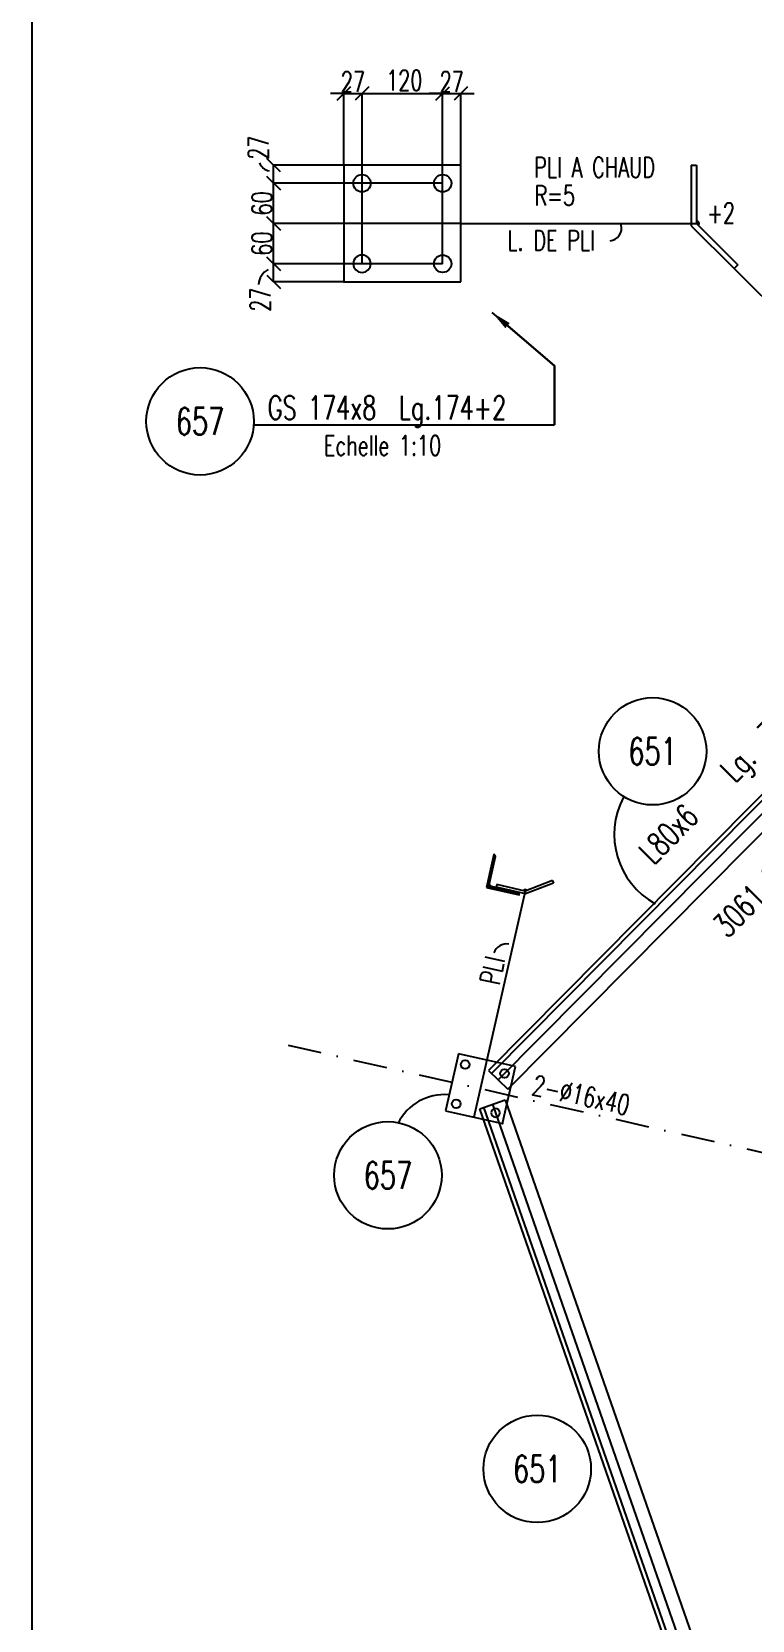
# Model space of a CAD drawing. Extents: x 630095 to 646315, y -4121 to 7359.
# Drawn here: x 630095 to 632239, y -1366 to 3367 of the extents above; entities that cross this region are included whole.
import ezdxf
from ezdxf.enums import TextEntityAlignment as Align

# ---------------------------------------------------------------- set-up
doc = ezdxf.new("R2010")
doc.units = 0
doc.header["$LTSCALE"] = 200
doc.header["$MEASUREMENT"] = 0
doc.linetypes.add('DASHDOT', pattern=[1, 0.5, -0.25, 0, -0.25])
doc.layers.get('0').update_dxf_attribs({"linetype": 'CONTINUOUS'})
for name, color, linetype in [('ASSI', 6, 'CONTINUOUS'), ('BOLLINI_1', 7, 'CONTINUOUS'), ('FORI', 2, 'CONTINUOUS'), ('LINEA_ANG', 2, 'CONTINUOUS'), ('LINEE_PIASTRE', 2, 'CONTINUOUS'), ('LS', 7, 'CONTINUOUS'), ('MZ', 6, 'DASHDOT'), ('PIASTRE', 5, 'CONTINUOUS'), ('PIEGA', 4, 'CONTINUOUS'), ('PIEGA_C_4506_50', 7, 'CONTINUOUS'), ('QT_MPR', 7, 'CONTINUOUS')]:
    doc.layers.add(name, color=color, linetype=linetype)
doc.styles.add('QUOTE', font='ROMANS8.SHX', dxfattribs={"width": 0.7})
doc.styles.add('RQL', font='ROMANS8.SHX', dxfattribs={"width": 0.7})
doc.styles.add('RS', font='ROMANS8.shx', dxfattribs={"width": 0.7})
doc.styles.get("Standard").update_dxf_attribs({"font": 'ROMANS8.SHX', "width": 0.7})
doc.dimstyles.new('TRATTO', dxfattribs={"dimscale": 0, "dimtxt": 60, "dimasz": 40, "dimexe": 0, "dimexo": 0, "dimgap": 5, "dimtad": 1, "dimrnd": 0.5, "dimdsep": 46, "dimtxsty": 'RS', "dimblk1": 'OBLIQUE', "dimblk2": 'OBLIQUE', "dimsah": 1, "dimcen": 0.09, "dimclrd": 2, "dimclre": 2, "dimclrt": 7, "dimadec": 0, "dimazin": 0, "dimtfac": 1, "dimtix": 1, "dimtmove": 2, "dimatfit": 3, "dimfxl": 1, "dimtolj": 1, "dimtzin": 0, "dimarcsym": 0})

# ---------------------------------------------------------------- blocks, each defined once
blk = doc.blocks.new('16')
blk.add_circle((0, 0), 1)
blk = doc.blocks.new('MRKR_98')
blk.add_point((0, 0))
at = {"color": 7, "style": 'QUOTE', "width": 0.5, "flags": 1}
for tag, p in [('AUX2', (3.71, 4.93)), ('NFORI', (3.72, 5.3)), ('TI', (3.73, 6.83)), ('DI_S', (3.73, 6.42)), ('D_S', (3.73, 6.02)), ('E_S', (3.73, 5.68)), ('FAM', (3.73, 4.55)), ('AUX1', (3.73, 4.19)), ('COMMESSA', (3.73, 3.85)), ('MD', (3.73, 3.51)), ('MP', (3.73, 3.16)), ('LARGHEZZA', (3.73, 2.82)), ('SPESSORE', (3.73, 2.48)), ('NP', (3.73, 2.14)), ('SV', (3.73, 1.79)), ('PESO', (3.73, 1.45)), ('QUA', (3.73, 1.11)), ('LUN', (3.73, 0.76)), ('PROF', (3.73, 0.42)), ('POS', (3.73, 0.08))]:
    blk.add_attdef(tag, p, '', height=0.2, dxfattribs=at)
at = {"color": 7, "flags": 1}
for tag, p in [('LAV1', (5.26, 6.88)), ('LAV2', (5.26, 6.55)), ('LAV3', (5.26, 6.21)), ('LAV4', (5.26, 5.88)), ('LAV5', (5.26, 5.55)), ('LAV6', (5.26, 5.21)), ('LAV7', (5.26, 4.88)), ('LAV8', (5.26, 4.55)), ('LAV9', (5.26, 4.21)), ('LAV10', (5.26, 3.88))]:
    blk.add_attdef(tag, p, '', height=0.2, dxfattribs=at)
blk = doc.blocks.new('ASSE98')
blk.add_line((0, 0), (1, 0))
at = {"color": 7, "style": 'QUOTE', "width": 0.5, "flags": 1}
for tag, p in [('TI', (1.3831, 6.8273)), ('DI_S', (1.3831, 6.4218)), ('D_S', (1.3831, 6.0209)), ('E_S', (1.3831, 5.6806)), ('NFORI', (1.3645, 5.2979)), ('ALAR', (1.3635, 4.9325)), ('FAM', (1.3775, 4.5465)), ('ALA', (1.3831, 4.1926)), ('DISP2', (1.3831, 3.8497)), ('DISP1', (1.3831, 3.5069)), ('PINZAF', (1.3831, 3.164)), ('PINZAI', (1.3831, 2.8211)), ('TRP', (1.3831, 2.4783)), ('NP', (1.3831, 2.1354)), ('SV', (1.3831, 1.7926)), ('PESO', (1.3831, 1.4497)), ('QUA', (1.3831, 1.1069)), ('LUN', (1.3831, 0.764)), ('PROF', (1.3831, 0.4211)), ('POS', (1.3831, 0.0783))]:
    blk.add_attdef(tag, p, '', height=0.2, dxfattribs=at)
at = {"color": 7, "flags": 1}
for tag, p in [('LAV1', (3.0743, 6.8285)), ('LAV2', (3.0743, 6.4951)), ('LAV3', (3.0743, 6.1618)), ('LAV4', (3.0743, 5.8285)), ('LAV5', (3.0743, 5.4951)), ('LAV6', (3.0743, 5.1618)), ('LAV7', (3.0743, 4.8285)), ('LAV8', (3.0743, 4.4951)), ('LAV9', (3.0743, 4.1618)), ('LAV10', (3.0743, 3.8285))]:
    blk.add_attdef(tag, p, '', height=0.2, dxfattribs=at)
blk = doc.blocks.new('_OBLIQUE')
at = {"color": 0, "linetype": 'ByBlock'}
blk.add_line((-0.5, -0.5), (0.5, 0.5), dxfattribs=at)
blk = doc.blocks.new('*D159')
at = {"layer": 'LS', "color": 2, "lineweight": -2, "transparency": 16777216}
for p, q in [((631023.9, 3182.9), (630983.9, 3182.9)), ((631023.9, 2969.4), (631023.9, 3182.9)), ((631023.9, 3182.9), (631077.9, 3182.9)), ((631077.9, 2675.4), (631077.9, 3182.9)), ((631077.9, 3182.9), (631117.9, 3182.9))]:
    blk.add_line(p, q, dxfattribs=at)
at = {"layer": 'LS', "color": 2, "lineweight": -2, "transparency": 16777216, "xscale": 40, "yscale": 40, "zscale": 40}
blk.add_blockref('_OBLIQUE', (631023.9, 3182.9), dxfattribs=at)
at = {"layer": 'LS', "color": 2, "lineweight": -2, "transparency": 16777216, "xscale": 40, "yscale": 40, "zscale": 40, "rotation": 180.0000000000001}
blk.add_blockref('_OBLIQUE', (631077.9, 3182.9), dxfattribs=at)
at = {"layer": 'LS', "color": 7, "transparency": 16777216, "insert": (631050.9, 3217.9), "char_height": 60, "attachment_point": 5, "style": 'RS'}
blk.add_mtext('\\A1;27', dxfattribs=at)
blk = doc.blocks.new('*D160')
at = {"layer": 'LS', "color": 2, "lineweight": -2, "transparency": 16777216}
for p, q in [((631023.9, 2969.4), (631023.9, 3182.9)), ((631023.9, 3182.9), (631317.9, 3182.9)), ((631317.9, 2675.4), (631317.9, 3182.9))]:
    blk.add_line(p, q, dxfattribs=at)
at = {"layer": 'LS', "color": 2, "lineweight": -2, "transparency": 16777216, "xscale": 40, "yscale": 40, "zscale": 40, "rotation": 180.0000000000001}
blk.add_blockref('_OBLIQUE', (631023.9, 3182.9), dxfattribs=at)
at = {"layer": 'LS', "color": 2, "lineweight": -2, "transparency": 16777216, "xscale": 40, "yscale": 40, "zscale": 40}
blk.add_blockref('_OBLIQUE', (631317.9, 3182.9), dxfattribs=at)
at = {"layer": 'LS', "color": 7, "transparency": 16777216, "insert": (631203.7, 3221.9), "char_height": 60, "attachment_point": 5, "style": 'RS'}
blk.add_mtext('\\A1;120', dxfattribs=at)
blk = doc.blocks.new('*D161')
at = {"layer": 'LS', "color": 2, "lineweight": -2, "transparency": 16777216}
for p, q in [((631317.9, 3182.9), (631277.9, 3182.9)), ((631317.9, 2675.4), (631317.9, 3182.9)), ((631317.9, 3182.9), (631371.9, 3182.9)), ((631371.9, 2969.4), (631371.9, 3182.9)), ((631371.9, 3182.9), (631411.9, 3182.9))]:
    blk.add_line(p, q, dxfattribs=at)
at = {"layer": 'LS', "color": 2, "lineweight": -2, "transparency": 16777216, "xscale": 40, "yscale": 40, "zscale": 40}
blk.add_blockref('_OBLIQUE', (631317.9, 3182.9), dxfattribs=at)
at = {"layer": 'LS', "color": 2, "lineweight": -2, "transparency": 16777216, "xscale": 40, "yscale": 40, "zscale": 40, "rotation": 180.0000000000001}
blk.add_blockref('_OBLIQUE', (631371.9, 3182.9), dxfattribs=at)
at = {"layer": 'LS', "color": 7, "transparency": 16777216, "insert": (631344.9, 3217.9), "char_height": 60, "attachment_point": 5, "style": 'RS'}
blk.add_mtext('\\A1;27', dxfattribs=at)
blk = doc.blocks.new('*D162')
at = {"layer": 'LS', "color": 2, "lineweight": -2, "transparency": 16777216}
for p, q in [((631317.9, 2675.4), (630814.9, 2675.4)), ((630814.9, 2621.4), (630814.9, 2675.4)), ((631023.9, 2621.4), (630814.9, 2621.4))]:
    blk.add_line(p, q, dxfattribs=at)
at = {"layer": 'LS', "color": 2, "lineweight": -2, "transparency": 16777216, "xscale": 40, "yscale": 40, "zscale": 40}
for p, rotation in [((630814.9, 2675.4), 90), ((630814.9, 2621.4), 270)]:
    blk.add_blockref('_OBLIQUE', p, dxfattribs=dict(at, rotation=rotation))
at = {"layer": 'LS', "color": 7, "transparency": 16777216, "insert": (630775.1, 2568.6), "char_height": 60, "attachment_point": 5, "rotation": 90, "style": 'RS'}
blk.add_mtext('\\A1;27', dxfattribs=at)
blk = doc.blocks.new('*D163')
at = {"layer": 'LS', "color": 2, "lineweight": -2, "transparency": 16777216}
for p, q in [((631077.9, 2795.4), (630814.9, 2795.4)), ((630814.9, 2675.4), (630814.9, 2795.4)), ((631077.9, 2675.4), (630814.9, 2675.4))]:
    blk.add_line(p, q, dxfattribs=at)
at = {"layer": 'LS', "color": 2, "lineweight": -2, "transparency": 16777216, "xscale": 40, "yscale": 40, "zscale": 40}
for p, rotation in [((630814.9, 2795.4), 90), ((630814.9, 2675.4), 270)]:
    blk.add_blockref('_OBLIQUE', p, dxfattribs=dict(at, rotation=rotation))
at = {"layer": 'LS', "color": 7, "transparency": 16777216, "insert": (630779.9, 2735.4), "char_height": 60, "attachment_point": 5, "rotation": 90, "style": 'RS'}
blk.add_mtext('\\A1;60', dxfattribs=at)
blk = doc.blocks.new('*D157')
at = {"layer": 'LS', "color": 2, "lineweight": -2, "transparency": 16777216}
for p, q in [((631317.9, 2915.4), (630814.9, 2915.4)), ((630814.9, 2795.4), (630814.9, 2915.4)), ((631077.9, 2795.4), (630814.9, 2795.4))]:
    blk.add_line(p, q, dxfattribs=at)
at = {"layer": 'LS', "color": 2, "lineweight": -2, "transparency": 16777216, "xscale": 40, "yscale": 40, "zscale": 40}
for p, rotation in [((630814.9, 2915.4), 90), ((630814.9, 2795.4), 270)]:
    blk.add_blockref('_OBLIQUE', p, dxfattribs=dict(at, rotation=rotation))
at = {"layer": 'LS', "color": 7, "transparency": 16777216, "insert": (630779.9, 2855.4), "char_height": 60, "attachment_point": 5, "rotation": 90, "style": 'RS'}
blk.add_mtext('\\A1;60', dxfattribs=at)
blk = doc.blocks.new('*D158')
at = {"layer": 'LS', "color": 2, "lineweight": -2, "transparency": 16777216}
for p, q in [((631023.9, 2969.4), (630814.9, 2969.4)), ((630814.9, 2915.4), (630814.9, 2969.4)), ((631077.9, 2915.4), (630814.9, 2915.4))]:
    blk.add_line(p, q, dxfattribs=at)
at = {"layer": 'LS', "color": 2, "lineweight": -2, "transparency": 16777216, "xscale": 40, "yscale": 40, "zscale": 40}
for p, rotation in [((630814.9, 2969.4), 90), ((630814.9, 2915.4), 270)]:
    blk.add_blockref('_OBLIQUE', p, dxfattribs=dict(at, rotation=rotation))
at = {"layer": 'LS', "color": 7, "transparency": 16777216, "insert": (630769.6, 3021.5), "char_height": 60, "attachment_point": 5, "rotation": 90, "style": 'RS'}
blk.add_mtext('\\A1;27', dxfattribs=at)
blk = doc.blocks.new('xxx')
blk.add_circle((0, 0), 8)
at = {"color": 3, "style": 'RQL', "width": 0.7}
blk.add_attdef('POS', text='', height=4, dxfattribs=at).set_placement((0, 0), align=Align.MIDDLE)
at = {"color": 3, "style": 'RQL', "width": 0.7, "flags": 1}
blk.add_attdef('POS1', (-0.39, -5.42), '', height=2, dxfattribs=at)
at = {"style": 'RQL', "width": 0.7, "flags": 1}
blk.add_attdef('TIPO', (-0.39, -8.66), '', height=2, dxfattribs=at)
blk = doc.blocks.new('*D173')
at = {"layer": 'QT_MPR', "color": 2, "lineweight": -2, "transparency": 16777216}
for p, q in [((633642.9, -62.9), (632082.3, -2387.8)), ((634139.2, -396), (633642.9, -62.9)), ((632578.6, -2720.9), (632082.3, -2387.8))]:
    blk.add_line(p, q, dxfattribs=at)
at = {"layer": 'QT_MPR', "color": 2, "lineweight": -2, "transparency": 16777216, "xscale": 40, "yscale": 40, "zscale": 40}
for p, rotation in [((633642.9, -62.9), 56.12959874081512), ((632082.3, -2387.8), 236.1295987408151)]:
    blk.add_blockref('_OBLIQUE', p, dxfattribs=dict(at, rotation=rotation))
at = {"layer": 'QT_MPR', "color": 7, "transparency": 16777216, "insert": (632817.9, -1205.7), "char_height": 60, "attachment_point": 5, "rotation": 56.1296, "style": 'RS'}
blk.add_mtext('\\A1;2800', dxfattribs=at)
blk = doc.blocks.new('LPIEGA')
at = {"color": 0, "linetype": 'ByBlock'}
blk.add_line((0, 0), (1, 0), dxfattribs=at)
at = {"color": 0}
for tag, p in [('VUOTO3', (1, 13)), ('VUOTO2', (1, 11)), ('VUOTO1', (1, 9))]:
    blk.add_attdef(tag, p, '', height=1, dxfattribs=at)
at = {"color": 0, "flags": 1}
for tag, p in [('ANG_PIE', (1, 7)), ('INC_PIE', (1, 5)), ('CF', (1, 3)), ('RAGGIO', (1, 1))]:
    blk.add_attdef(tag, p, '', height=1, dxfattribs=at)
blk = doc.blocks.new('bull')
at = {"style": 'RS', "width": 0.7, "flags": 1}
for tag, p in [('NN', (-12.25, 0)), ('DIAMETRO', (0, -4.86)), ('SERRAGGIO', (0, -9.71)), ('LUNGHEZZA', (0, -14.57)), ('NB', (0, -19.43)), ('TIPO', (0, -24.12)), ('EL', (-0.14, -29))]:
    blk.add_attdef(tag, p, '', height=3, dxfattribs=at)
at = {"style": 'RS', "width": 0.7}
blk.add_attdef('BULLONE', (0, 0), '', height=3, dxfattribs=at)

msp = doc.modelspace()

# ---------------------------------------------------------------- hatches: boundary and pattern name
at = {"layer": 'LS'}
h = msp.add_hatch(dxfattribs=at)
h.set_pattern_fill('_U', color=6, scale=5, angle=32.241319, style=0, pattern_type=0)
h.set_pattern_definition([(32.2413189, (158683.673, 108030.438), (-2.66743185, 4.22904331), [])])
edge = h.paths.add_edge_path()
edge.add_line((631448.175, 817.211), (631545.706, 795.127))
edge.add_line((631545.706, 795.127), (631546.148, 797.077))
edge.add_arc((631542.246, 797.961), 4, -12.758681, 77.241319)
edge.add_line((631543.13, 801.862), (631463.154, 819.971))
edge.add_arc((631464.921, 827.774), 8, 167.241319, 257.241319, ccw=False)
edge.add_line((631457.119, 829.541), (631475.228, 909.516))
edge.add_arc((631471.327, 910.399), 4, -12.758681, 77.241319)
edge.add_line((631472.21, 914.301), (631470.26, 914.742))
edge.add_line((631470.26, 914.742), (631448.175, 817.211))

# ---------------------------------------------------------------- linework, layer by layer
at = {"layer": 'LINEA_ANG'}
for p, q in [((633646.07, 2485.716), (631454.777, 271.792)), ((631511.635, 215.515), (633702.928, 2429.439)), ((631454.777, 271.792), (631511.635, 215.515)), ((631428.961, 157.783), (631504.517, 184.077)), ((632452.78, -2784.159), (631428.961, 157.783)), ((631504.517, 184.077), (632528.335, -2757.865))]:
    msp.add_line(p, q, dxfattribs=at)
at = {"layer": 'LINEA_ANG', "color": 2}
for p, q in [((633654.954, 2476.923), (631463.661, 262.999)), ((632464.585, -2780.05), (631440.767, 161.891))]:
    msp.add_line(p, q, dxfattribs=at)
at = {"layer": 'LINEE_PIASTRE'}
for p, q in [((631371.92, 2969.426), (631023.92, 2969.426)), ((631023.92, 2969.426), (631023.92, 2621.426)), ((631371.92, 2621.426), (631371.92, 2969.426)), ((632057.749, 2969.426), (632057.749, 2788.79)), ((632057.749, 2969.426), (632073.749, 2969.426)), ((632073.749, 2969.426), (632073.749, 2795.426)), ((632073.749, 2795.426), (632196.909, 2672.513)), ((632057.749, 2788.79), (632185.606, 2661.188)), ((632196.909, 2672.513), (632185.606, 2661.188)), ((631023.92, 2621.426), (631371.92, 2621.426)), ((631364.632, 321.479), (631326.205, 151.775)), ((631534.336, 283.052), (631364.632, 321.479)), ((631495.909, 113.348), (631534.336, 283.052)), ((631326.205, 151.775), (631495.909, 113.348))]:
    msp.add_line(p, q, dxfattribs=at)
at = {"layer": 'LINEE_PIASTRE', "const_width": 10}
msp.add_lwpolyline([(632073.749, 2800.426, -0.41421356), (632078.749, 2795.426, -0.19865275), (632077.288, 2791.894, -0.19865275)], format="xyb", dxfattribs=at)
at = {"layer": 'LINEE_PIASTRE'}
msp.add_lwpolyline([(631448.175, 817.211), (631545.706, 795.127), (631546.148, 797.077, 0.41421356), (631543.13, 801.862), (631463.154, 819.971, -0.41421356), (631457.119, 829.541), (631475.228, 909.516, 0.41421356), (631472.21, 914.301), (631470.26, 914.742)], format="xyb", close=True, dxfattribs=at)
at = {"layer": 'LS', "color": 6}
for p, q in [((631371.92, 2795.426), (632073.749, 2795.426)), ((632185.606, 2661.188), (632391.245, 2455.959)), ((631651.249, 2370.948), (631465.507, 2530.118)), ((631651.249, 2195.222), (631651.249, 2370.948)), ((630755.428, 2195.222), (631651.249, 2195.222)), ((631563.648, 806.444), (631411.057, 132.562))]:
    msp.add_line(p, q, dxfattribs=at)
at = {"layer": 'LS', "color": 2}
for p, q in [((631478.796, 825.657), (631477.03, 817.855)), ((631564.248, 798.105), (631477.03, 817.855)), ((631563.648, 806.444), (631478.796, 825.657)), ((631644.878, 837.599), (631563.648, 806.444)), ((631647.743, 830.13), (631564.248, 798.105)), ((631644.878, 837.599), (631647.743, 830.13))]:
    msp.add_line(p, q, dxfattribs=at)
at = {"layer": 'LS', "color": 8}
msp.add_lwpolyline([(630095.068, 7359.052), (630095.068, -4120.948), (642815.068, -4120.948), (642815.068, -2520.948), (646315.068, -2520.948), (646315.068, 7359.052), (630095.068, 7359.052)], close=True, dxfattribs=at)
at = {"layer": 'LS', "color": 6}
msp.add_lwpolyline([(631511.067, 2491.076), (631651.249, 2370.948), (631651.249, 2195.222)], dxfattribs=at)
at = {"layer": 'LS', "const_width": 7.25}
msp.add_lwpolyline([(631567.266, 807.831, 0.00393328), (631567.244, 807.888, 0.73561911), (631559.869, 807.3, 0.73561911)], format="xyb", dxfattribs=at)
at = {"layer": 'LS', "color": 6}
for centre, radius, start, end in [((630810.205, 2992.617), 41.37, 203.812174, 257.961759), ((631812.63, 2781.202), 37.782, 275.919887, 15.152947), ((630824.823, 2610.407), 55.019, 119.010823, 176.16849), ((632065.336, 975.369), 236.564, 152.184123, 240.939775), ((631508.187, 609.016), 39.704, 80.236656, 160.914574), ((631323.534, 44.991), 154.978, 85.578417, 153.199933)]:
    msp.add_arc(centre, radius, start, end, dxfattribs=at)
msp.add_solid([(631517.574, 2498.669), (631465.507, 2530.118), (631504.56, 2483.483)], dxfattribs=at)
at = {"layer": 'MZ'}
msp.add_line((630857.646, 347.077), (638170.492, -1308.816), dxfattribs=at)
at = {"layer": 'PIEGA', "color": 6}
msp.add_line((631371.92, 2795.426), (631023.92, 2795.426), dxfattribs=at)

# ---------------------------------------------------------------- block references
at = {"layer": 'ASSI'}
ref = msp.add_blockref('ASSE98', (633674.499, 2457.578), dxfattribs=dict(at, xscale=3115, zscale=3115, rotation=225.2943447491552))
ref.add_attrib('PROF', 'L80x6', (631945.742, 881.55), dxfattribs={"layer": '0', "color": 2, "height": 70, "rotation": 45.294345, "style": 'QUOTE', "width": 0.7})
ref.add_attrib('LUN', '3115', (632296.302, 1235.731), dxfattribs={"layer": '0', "color": 2, "height": 70, "rotation": 45.294345, "style": 'QUOTE', "width": 0.7})
ref.add_attrib('PESO', '3061 C/C T.', (632166.068, 663.476), dxfattribs={"layer": '0', "color": 2, "height": 70, "rotation": 45.294345, "style": 'QUOTE', "width": 0.7})
ref.add_attrib('SV', 'Lg.', (632187.874, 1126.184), dxfattribs={"layer": '0', "color": 2, "height": 70, "rotation": 45.294345, "style": 'QUOTE', "width": 0.7})
at = {"layer": 'ASSI', "xscale": 3115.000000000001, "zscale": 3115.000000000001, "rotation": 289.1882930367585}
msp.add_blockref('ASSE98', (631466.739, 170.93), dxfattribs=at)
at = {"layer": 'BOLLINI_1'}
for p, xscale, yscale, zscale, values in [((630595.781, 2205.835), 19.9999999995, 19.9999999995, 19.9999999995, {'POS': '657'}), ((631942.867, 1222.725), 19.99799999950235, 19.99799999950235, 19.99799999950235, {'POS': '651'}), ((631155.069, -40.646), 19.9999999995, 19.9999999995, 19.9999999995, {'POS': '657'}), ((631599.528, -915.455), 19.99799999950235, 19.99799999950235, 19.99799999950235, {'POS': '651'})]:
    msp.add_blockref('xxx', p, dxfattribs=dict(at, xscale=xscale, yscale=yscale, zscale=zscale)).add_auto_attribs(values)
at = {"layer": 'FORI'}
for p, xscale, yscale, zscale, rotation in [((631077.92, 2915.426), 26, 26, 26, 44.99999999835904), ((631317.92, 2915.426), 26, 26, 26, 44.99999999835904), ((631077.92, 2675.426), -26, 26, 26, 95.76333638669469), ((631317.92, 2675.426), 26, 26, 26, 264.2366636099999), ((631385.003, 289.183), 13, 13, 13, 122.2413188924841), ((631358.501, 172.146), 13, 13, 13, 122.2413188924841), ((631475.538, 145.645), -13, 13, 13, 154.4826377859138)]:
    msp.add_blockref('16', p, dxfattribs=dict(at, xscale=xscale, yscale=yscale, zscale=zscale, rotation=rotation))
at = {"layer": 'FORI', "xscale": 13, "yscale": 13, "zscale": 13}
msp.add_blockref('16', (631502.04, 262.682), dxfattribs=at)
at = {"layer": 'LS', "color": 7, "xscale": 20, "yscale": 20, "zscale": 20, "rotation": 347.5756601769919}
msp.add_blockref('bull', (631580.451, 200.635), dxfattribs=at).add_auto_attribs({'BULLONE': '2-%%c16x40                '})
at = {"layer": 'PIASTRE'}
ref = msp.add_blockref('MRKR_98', (631023.92, 2621.426), dxfattribs=dict(at, xscale=2, yscale=2, zscale=2))
ref.add_attrib('PROF', 'GS 174x8  Lg.174+2', (630797.397, 2211.553), dxfattribs={"layer": '0', "color": 2, "height": 70, "style": 'RS', "width": 0.7})
at = {"layer": 'PIASTRE', "xscale": 20, "yscale": 20, "zscale": 20, "rotation": 77.24131889248817}
msp.add_blockref('MRKR_98', (631495.909, 113.348), dxfattribs=at)
at = {"layer": 'PIEGA_C_4506_50'}
ref = msp.add_blockref('LPIEGA', (631371.92, 2795.426), dxfattribs=dict(at, xscale=348, zscale=348, rotation=180))
ref.add_attrib('RAGGIO', 'R=5', (631591.19, 2848.891), dxfattribs={"layer": '0', "color": 7, "height": 60, "style": 'RS', "width": 0.7})
ref.add_attrib('CF', 'PLI A CHAUD', (631589.88, 2932.868), dxfattribs={"layer": '0', "color": 7, "height": 60, "style": 'RS', "width": 0.7})
ref.add_attrib('INC_PIE', '+2', (632105.313, 2796.737), dxfattribs={"layer": '0', "color": 7, "height": 60, "style": 'RS', "width": 0.7})

# ---------------------------------------------------------------- texts
at = {"color": 7, "style": 'RS', "width": 0.7}
msp.add_text('L. DE PLI', height=60, dxfattribs=at).set_placement((631510.282, 2715.031))
at = {"layer": 'LS', "color": 7, "style": 'RS', "width": 0.7}
msp.add_text('Echelle 1:10', height=60, dxfattribs=at).set_placement((630964.337, 2103.923))
msp.add_text('PLI', height=60, rotation=78.218877, dxfattribs=at).set_placement((631465.72, 570.479), align=Align.MIDDLE)

# ---------------------------------------------------------------- dimensions: what is measured, and where the dimension line sits
at = {"layer": 'LS'}
for base, p1, p2, picture, middle in [((631077.92, 3182.925), (631023.92, 2969.426), (631077.92, 2675.426), '*D159', (631050.92, 3217.925)), ((631371.92, 3182.925), (631317.92, 2675.426), (631371.92, 2969.426), '*D161', (631344.92, 3217.925))]:
    dim = msp.add_linear_dim(base=base, p1=p1, p2=p2, text='27', dimstyle='TRATTO', override={"dimscale": 1}, dxfattribs=at)
    dim.commit()
    dim.dimension.update_dxf_attribs({"geometry": picture, "text_midpoint": middle})
dim = msp.add_linear_dim(base=(631317.92, 3182.925), p1=(631023.92, 2969.426), p2=(631317.92, 2675.426), text='120', dimstyle='TRATTO', override={"dimscale": 1}, dxfattribs=at)
dim.commit()
dim.dimension.update_dxf_attribs({"geometry": '*D160', "text_midpoint": (631203.704, 3221.882), "dimtype": 128})
for base, p1, p2, picture, middle in [((630814.944, 2969.426), (631077.92, 2915.426), (631023.92, 2969.426), '*D158', (630769.648, 3021.451)), ((630814.944, 2675.426), (631023.92, 2621.426), (631317.92, 2675.426), '*D162', (630775.125, 2568.589))]:
    dim = msp.add_linear_dim(base=base, p1=p1, p2=p2, angle=90, text='27', dimstyle='TRATTO', override={"dimscale": 1}, dxfattribs=at)
    dim.commit()
    dim.dimension.update_dxf_attribs({"geometry": picture, "text_midpoint": middle, "dimtype": 128})
for base, p1, p2, picture, middle in [((630814.944, 2915.426), (631077.92, 2795.426), (631317.92, 2915.426), '*D157', (630779.944, 2855.426)), ((630814.944, 2795.426), (631077.92, 2675.426), (631077.92, 2795.426), '*D163', (630779.944, 2735.426))]:
    dim = msp.add_linear_dim(base=base, p1=p1, p2=p2, angle=90, text='60', dimstyle='TRATTO', override={"dimscale": 1}, dxfattribs=at)
    dim.commit()
    dim.dimension.update_dxf_attribs({"geometry": picture, "text_midpoint": middle})
at = {"layer": 'QT_MPR'}
dim = msp.add_linear_dim(base=(632082.314, -2387.781), p1=(634139.154, -395.975), p2=(632578.609, -2720.905), angle=56.129599, text='2800', dimstyle='TRATTO', override={"dimscale": 1}, dxfattribs=at)
dim.commit()
dim.dimension.update_dxf_attribs({"geometry": '*D173', "text_midpoint": (632817.947, -1205.721), "dimtype": 128})

doc.saveas('drawing.dxf')
